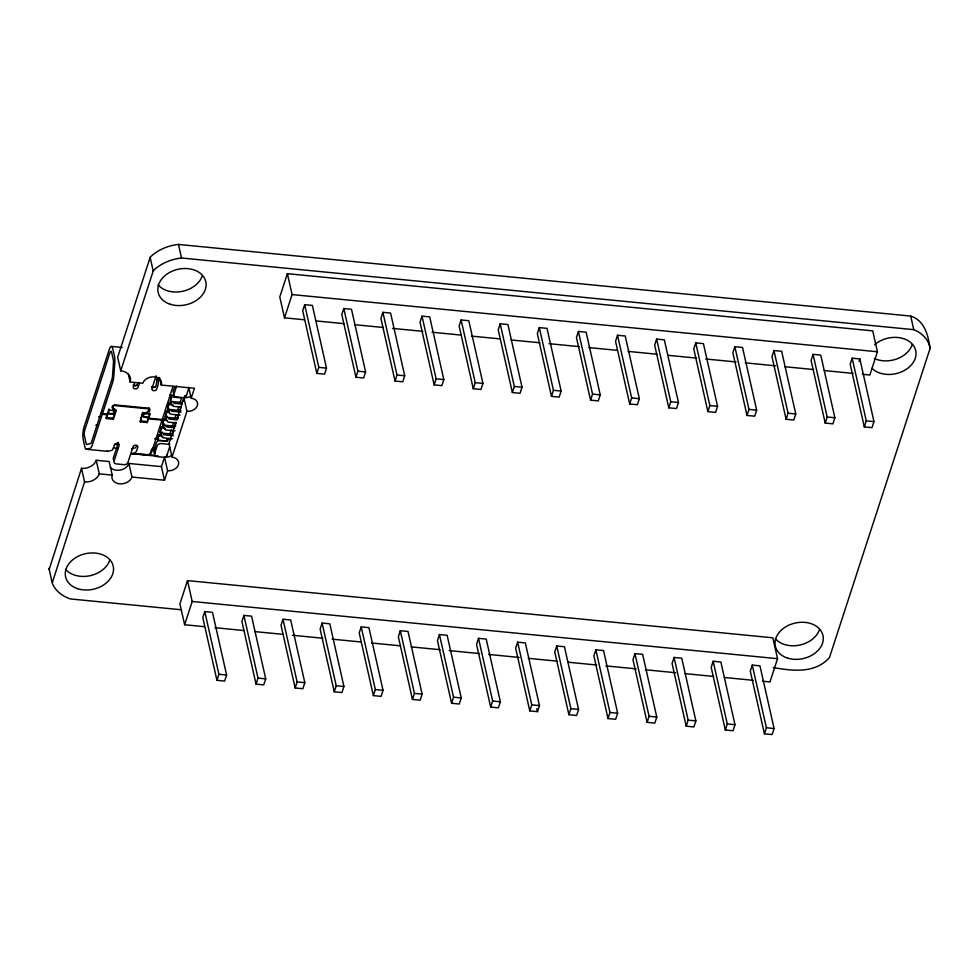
<?xml version="1.0" encoding="UTF-8"?>
<svg xmlns="http://www.w3.org/2000/svg" width="979" height="979" viewBox="0 0 979 979"><rect width="100%" height="100%" fill="white"/><g stroke="black" fill="none" stroke-linecap="round" stroke-linejoin="round"><path stroke-width="1.47" d="M157.521 377.661L156.004 385.971A2.411 1.799 -12.7 0 1 153.103 387.562L152.271 387.39A2.411 1.799 -12.7 0 1 151.708 387.072M158.855 377.307L158.647 380.329A8.835 2.386 -84.4 0 1 157.484 386.729L156.713 389.104A2.411 1.799 -12.7 0 1 154.56 390.682L153.654 390.682A2.411 1.799 -12.7 0 1 151.941 388.639L156.138 375.752M49.158 569.435L81.514 468.329A12.213 9.105 -12.7 0 0 96.211 460.265L109.183 461.525L112.242 475.109A10.279 7.661 -12.7 0 0 119.573 483.822A10.279 7.661 -12.7 0 0 131.945 477.042L164.509 480.224L167.593 470.74L164.533 457.156A8.995 6.706 -12.7 0 0 171.276 455.773M773.226 667.507C792.341 670.994 815.091 673.809 829.47 657.545L930.05 348.524C928.325 335.724 924.714 320.463 910.69 316.07L178.484 244.432A38.597 28.77 -12.7 0 0 151.623 255.788L150.154 257.416L117.664 357.237L120.723 370.821A13.192 9.839 -12.7 0 1 130.134 382.006L142.775 383.242A9.643 7.183 -12.7 0 1 154.376 376.878A9.643 7.183 -12.7 0 1 161.254 385.053L194.429 388.284L191.199 398.233A8.676 6.474 -12.7 0 1 197.379 405.587A8.676 6.474 -12.7 0 1 186.94 411.315L172.01 457.169A8.995 6.706 -12.7 0 1 178.423 464.805A8.995 6.706 -12.7 0 1 167.593 470.74M102.489 413.676L101.779 410.544L111.973 379.216A4.014 1.089 -84.4 0 0 112.499 376.315L113.466 362.695A4.014 1.089 -84.4 0 0 113.331 359.966L111.582 352.159A4.014 1.089 -84.4 0 0 110.003 352.575L84.769 430.099A4.014 1.089 -84.4 0 0 84.378 435.741L86.128 443.536A4.014 1.089 -84.4 0 0 86.837 444.503L90.631 443.499A4.014 1.089 -84.4 0 0 91.5 442.116L101.583 411.156L102.293 414.288L92.21 445.249A8.835 2.386 -84.4 0 1 90.301 448.284L86.495 449.288A8.835 2.386 -84.4 0 1 84.953 447.17L83.191 439.375A8.835 2.386 -84.4 0 1 84.059 426.966L109.293 349.442A8.835 2.386 -84.4 0 1 112.756 348.524L114.519 356.332A8.835 2.386 -84.4 0 1 114.8 362.34L113.833 375.96A8.835 2.386 -84.4 0 1 112.683 382.348L102.489 413.676L107.874 414.203L109.22 410.091L113.637 410.519L113.405 409.479L114.2 411.058A2.252 1.677 -12.7 0 1 111.569 413.542L107.641 413.162L107.874 414.203M181.507 609.782L70.464 598.952A39.038 29.101 -12.7 0 1 52.217 583.019L84.573 481.901L81.514 468.329M120.723 370.821L153.213 270.999L154.682 269.372A38.597 28.77 -12.7 0 1 181.543 258.003L913.75 329.654C921.741 332.738 929.01 339.725 930.05 348.524M106.221 417.519L107.445 413.762L112.291 414.141A3.059 2.288 -12.7 0 0 115.143 411.461L114.335 409.565L114.567 410.617L116.146 410.764L113.38 419.245L106.454 418.571L106.221 417.519L113.148 418.204L113.38 419.245M108.094 411.792L108.987 409.038M106.454 418.571L107.445 413.762M113.148 418.204L115.914 409.724M114.384 444.968L113.613 447.342A8.835 2.386 -84.4 0 1 111.704 450.377L107.898 451.38L86.495 449.288M118.459 442.3L113.331 458.037A3.218 2.399 -12.7 0 0 113.956 460.13M139.483 382.997L138.088 387.292A2.411 1.799 -12.7 0 1 135.922 388.859L135.029 388.859A2.411 1.799 -12.7 0 1 133.315 386.815L134.086 384.441A8.835 2.386 -84.4 0 0 134.6 382.52M140.548 419.416L142.848 412.355L140.327 421.876L147.254 422.549L148.245 417.752L143.913 417.225A3.059 2.288 -12.7 0 1 142.934 414.178L144.892 412.551L145.125 413.591L143.093 413.395M156.542 380.513L157.46 377.674M147.254 422.549L148.245 417.752M172.94 386.264A8.835 2.386 -84.4 0 1 172.426 388.186L162.22 419.514L148.673 418.192L149.775 413.028M148.673 418.192L150.02 414.08L146.055 413.689L145.822 412.648L144.072 413.982A2.252 1.677 -12.7 0 0 144.978 416.809L148.441 417.152M168.412 438.408L167.47 441.296L157.619 440.342L158.769 434.664L160.923 434.872L161.914 431.849M164.472 423.968L163.493 427.003L161.339 426.795L160.042 432.889L173.161 434.174M167.042 416.099L166.051 419.122L163.897 418.914L162.6 425.021L175.73 426.293M169.269 409.234L168.621 411.253L166.467 411.045L165.17 417.14L178.288 418.425M171.839 401.366L171.178 403.385L169.024 403.164L167.727 409.271L180.858 410.556M174.641 386.815L173.246 391.098A3.218 2.399 -12.7 0 0 173.87 393.179M157.619 440.342L158.769 434.664M160.042 432.889L161.339 426.795M162.6 425.021L163.897 418.914M165.17 417.14L166.467 411.045M167.727 409.271L169.024 403.164M170.297 401.39L171.447 395.724L170.297 401.39L182.07 402.54M176.612 386.056L173.944 394.231A3.218 2.399 -12.7 0 0 176.244 396.948L182.4 397.56A4.822 2.937 18 0 0 186.316 394.867M169.82 434.076L171.239 429.732M172.169 426.844L173.589 422.512M174.996 418.168L175.939 415.28M177.346 410.947L178.765 406.603M180.173 402.271L181.58 397.939L171.729 396.972M164.509 480.224L161.449 466.64L164.533 457.156M175.951 422.096L168.951 443.597L172.01 457.169M176.881 419.232L183.881 397.731A8.676 6.474 -12.7 0 0 190.379 396.385M172.5 433.77L173.418 430.944M174.8 426.697L175.718 423.87M177.566 418.217L178.484 415.39M179.867 411.156L180.785 408.329M183.085 401.255L184.921 395.614M166.883 455.48L169.71 446.791M186.304 395.822L188.653 388.59M762.372 681.2L769.971 681.935L777.546 658.683L772.835 637.794L187.478 580.596L179.916 603.847L184.615 624.737L204.378 626.67M862.266 374.284L869.866 375.03L877.441 351.767L872.73 330.878L287.373 273.679L279.798 296.931L284.51 317.832L304.273 319.766M184.615 624.737L192.19 601.485L187.478 580.596M284.51 317.832L292.085 294.569L287.373 273.679M204.782 611.594L202.812 617.639L216.934 680.319L224.632 681.078L226.614 675.02L212.48 612.34L204.782 611.594L218.904 674.274L216.934 680.319M304.677 304.677L302.707 310.735L316.829 373.415L324.526 374.162L326.496 368.104L312.374 305.436L304.677 304.677L318.799 367.358L316.829 373.415M243.893 615.412L241.923 621.469L256.045 684.15L263.743 684.896L265.713 678.839L251.591 616.158L243.893 615.412L258.015 678.092L256.045 684.15M343.788 308.495L341.806 314.553L355.94 377.233L363.637 377.992L365.608 371.934L351.485 309.254L343.788 308.495L357.91 371.176L355.94 377.233M282.992 619.23L281.022 625.287L295.156 687.968L302.854 688.714L304.824 682.669L290.69 619.988L282.992 619.23L297.126 681.91L295.156 687.968M382.887 312.325L380.917 318.371L395.039 381.051L402.736 381.81L404.706 375.752L390.584 313.072L382.887 312.325L397.009 375.006L395.039 381.051M322.103 623.048L320.133 629.105L334.255 691.786L341.952 692.545L343.923 686.487L329.801 623.807L322.103 623.048L336.225 685.728L334.255 691.786M421.998 316.144L420.028 322.201L434.15 384.882L441.847 385.628L443.817 379.571L429.695 316.89L421.998 316.144L436.12 378.824L434.15 384.882M361.214 626.878L359.232 632.936L373.366 695.604L381.064 696.363L383.034 690.305L368.912 627.625L361.214 626.878L375.336 689.559L373.366 695.604M461.097 319.962L459.127 326.019L473.261 388.7L480.958 389.446L482.928 383.401L468.794 320.72L461.097 319.962L475.231 382.642L473.261 388.7M400.313 630.696L398.343 636.754L412.465 699.434L420.162 700.181L422.133 694.123L408.01 631.443L400.313 630.696L414.435 693.377L412.465 699.434M500.208 323.78L498.238 329.837L512.36 392.518L520.057 393.277L522.027 387.219L507.905 324.538L500.208 323.78L514.33 386.46L512.36 392.518M439.424 634.514L437.454 640.572L451.576 703.252L459.273 703.999L461.244 697.954L447.122 635.273L439.424 634.514L453.546 697.195L451.576 703.252M539.307 327.61L537.336 333.668L551.471 396.336L559.168 397.095L561.138 391.037L547.016 328.357L539.307 327.61L553.441 390.291L551.471 396.336M478.523 638.332L476.553 644.39L490.675 707.071L498.384 707.829L500.355 701.772L486.22 639.091L478.523 638.332L492.657 701.013L490.675 707.071M578.418 331.428L576.447 337.486L590.57 400.166L598.267 400.913L600.237 394.855L586.115 332.175L578.418 331.428L592.54 394.109L590.57 400.166M517.634 642.163L515.664 648.22L529.786 710.889L537.483 711.647L539.453 705.59L525.331 642.909L517.634 642.163L531.756 704.843L529.786 710.889M617.529 335.246L615.558 341.304L629.681 403.984L637.378 404.731L639.348 398.686L625.226 336.005L617.529 335.246L631.651 397.927L629.681 403.984M556.733 645.981L554.763 652.038L568.897 714.719L576.594 715.465L578.565 709.408L564.43 646.727L556.733 645.981L570.867 708.661L568.897 714.719M656.628 339.064L654.657 345.122L668.779 407.802L676.477 408.561L678.459 402.504L664.325 339.823L656.628 339.064L670.75 401.745L668.779 407.802M595.844 649.799L593.874 655.857L607.996 718.537L615.693 719.284L617.663 713.238L603.541 650.558L595.844 649.799L609.966 712.479L607.996 718.537M695.739 342.895L693.768 348.952L707.89 411.621L715.588 412.379L717.558 406.322L703.436 343.641L695.739 342.895L709.861 405.575L707.89 411.621M634.955 653.617L632.972 659.675L647.107 722.355L654.804 723.114L656.774 717.056L642.652 654.376L634.955 653.617L649.077 716.298L647.107 722.355M734.837 346.713L732.867 352.77L747.001 415.451L754.699 416.197L756.669 410.14L742.535 347.459L734.837 346.713L748.972 409.393L747.001 415.451M674.054 657.447L672.083 663.505L686.206 726.185L693.903 726.932L695.873 720.874L681.751 658.194L674.054 657.447L688.176 720.128L686.206 726.185M773.948 350.531L771.978 356.589L786.1 419.269L793.798 420.015L795.768 413.97L781.646 351.29L773.948 350.531L788.071 413.211L786.1 419.269M713.165 661.266L711.195 667.323L725.317 730.004L733.014 730.75L734.984 724.693L720.862 662.012L713.165 661.266L727.287 723.946L725.317 730.004M813.059 354.349L811.077 360.407L825.211 423.087L832.909 423.846L834.879 417.788L820.757 355.108L813.059 354.349L827.182 417.03L825.211 423.087M752.264 665.084L750.293 671.141L764.428 733.822L772.125 734.568L774.095 728.523L759.961 665.842L752.264 665.084L766.398 727.764L764.428 733.822M852.158 358.179L850.188 364.237L864.31 426.917L872.008 427.664L873.978 421.606L859.856 358.926L852.158 358.179L866.28 420.86L864.31 426.917M859.072 361.349L859.856 358.926M151.488 449.728L149.811 454.758L131.296 453.669A8.835 2.386 -84.4 0 1 130.831 453.62L157.411 456.214M156.689 380.782L157.668 378.016M157.007 380.464L158.072 377.6M136.301 446.4L135.432 447.795L131.639 448.884M145.125 413.591L148.918 410.605A1.762 1.309 -12.7 0 0 148.355 408.855L114.531 405.551A1.762 1.309 -12.7 0 0 112.903 407.093L114.567 410.617M146.055 413.689L149.102 411.364A2.57 1.921 -12.7 0 0 149.897 409.381A2.57 1.921 -12.7 0 0 148.062 408.133L115.265 404.927A2.57 1.921 -12.7 0 0 112.744 405.759A2.57 1.921 -12.7 0 0 112.255 407.766L113.637 410.519M165.267 440.893L160.36 440.452A3.218 2.399 -12.7 0 0 156.493 442.581L153.825 450.756A3.218 2.399 -12.7 0 0 153.948 452.237M169.93 394.941L174.14 395.332M155.82 438.298L158.622 438.568M292.085 294.569L877.441 351.767M316.437 320.953L343.8 323.621M354.447 324.661L383.34 327.488M392.457 328.381L422.867 331.355M431.996 332.236L460.876 335.063M471.523 336.103L500.404 338.93M511.05 339.97L539.943 342.785M549.06 343.678L579.47 346.652M588.587 347.545L617.48 350.372M628.126 351.412L657.007 354.227M667.654 355.267L696.546 358.094M705.663 358.987L736.073 361.949M745.19 362.842L775.601 365.816M784.73 366.709L813.61 369.536M824.257 370.576L853.137 373.391M111.582 346.419L122.142 347.459M318.799 367.358L326.496 368.104M357.91 371.176L365.608 371.934M397.009 375.006L404.706 375.752M436.12 378.824L443.817 379.571M475.231 382.642L482.928 383.401M514.33 386.46L522.027 387.219M553.441 390.291L561.138 391.037M592.54 394.109L600.237 394.855M631.651 397.927L639.348 398.686M670.75 401.745L678.459 402.504M709.861 405.575L717.558 406.322M748.972 409.393L756.669 410.14M788.071 413.211L795.768 413.97M827.182 417.03L834.879 417.788M866.28 420.86L873.978 421.606M134.037 385.347L136.999 385.64M151.794 387.084L154.755 387.378M182.253 404.094L175.094 403.397A1.603 0.979 18 0 1 173.43 402.479M169.306 404.425L173.087 404.792M181.274 407.129L174.115 406.42A1.603 0.979 18 0 1 172.451 405.502L170.995 403.067M181.127 412.11L172.537 411.266A1.603 0.979 18 0 1 170.872 410.348M166.748 412.294L169.269 412.538M180.136 415.133L171.545 414.301A1.603 0.979 18 0 1 169.881 413.383L167.703 409.724M177.126 419.844L169.967 419.147A1.603 0.979 18 0 1 168.315 418.229M164.178 420.175L166.699 420.419M102.293 414.288L107.678 414.815M148.478 418.804L162.024 420.126L151.953 451.086A8.835 2.386 -84.4 0 1 150.032 454.121L149.089 454.745M176.147 422.867L168.988 422.169A1.603 0.979 18 0 1 167.323 421.251L165.867 418.816M147.021 421.508L140.095 420.835L140.327 421.876M174.568 427.713L167.409 427.015A1.603 0.979 18 0 1 165.745 426.098M161.621 428.043L165.402 428.41M175.008 430.882L166.418 430.05A1.603 0.979 18 0 1 164.766 429.12L163.309 426.697M173.43 435.728L164.839 434.896A1.603 0.979 18 0 1 163.187 433.966M159.051 435.912L162.832 436.291M172.451 438.763L163.86 437.919A1.603 0.979 18 0 1 162.196 437.001L160.74 434.566M167.201 439.081L170.664 439.412M154.56 438.812L157.338 439.081M114.519 444.307L117.358 444.588M152.369 448.712L155.171 448.982M152.075 449.177L154.878 449.459M151.794 449.398L154.596 449.667M113.344 447.941L117.59 448.358M110.284 467.289A10.279 7.661 -12.7 0 0 120.466 470.03A10.279 7.661 -12.7 0 0 128.885 463.459L161.449 466.64M84.573 481.901A12.213 9.105 -12.7 0 0 99.271 473.848L112.242 475.109M192.19 601.485L777.546 658.683M215.025 627.71L243.918 630.537M254.552 631.577L283.445 634.392M292.562 635.285L322.972 638.259M332.101 639.152L360.982 641.979M371.628 643.019L400.521 645.834M411.156 646.874L440.048 649.701M449.165 650.594L479.575 653.568M488.705 654.449L519.103 657.423M528.232 658.316L557.112 661.143M567.759 662.183L596.652 664.998M605.768 665.891L636.179 668.865M645.308 669.758L675.706 672.732M684.835 673.613L713.715 676.44M724.362 677.48L753.255 680.307M218.904 674.274L226.614 675.02M258.015 678.092L265.713 678.839M297.126 681.91L304.824 682.669M336.225 685.728L343.923 686.487M375.336 689.559L383.034 690.305M414.435 693.377L422.133 694.123M453.546 697.195L461.244 697.954M492.657 701.013L500.355 701.772M531.756 704.843L539.453 705.59M570.867 708.661L578.565 709.408M609.966 712.479L617.663 713.238M649.077 716.298L656.774 717.056M688.176 720.128L695.873 720.874M727.287 723.946L734.984 724.693M766.398 727.764L774.095 728.523M152.638 448.027L155.453 448.309M155.416 455.382L131.296 453.669L135.102 452.653A8.835 2.386 -84.4 0 0 137.011 449.63L137.794 447.256A2.411 1.799 -12.7 0 0 136.754 445.372L135.922 445.188A2.411 1.799 -12.7 0 0 133.022 446.779L127.894 462.529A3.218 2.399 -12.7 0 1 124.027 464.658L116.33 463.899A3.218 2.399 -12.7 0 1 114.029 461.182L119.157 445.433A2.411 1.799 -12.7 0 0 118.129 443.548L117.284 443.377M112.634 406.799L113.735 408.977A2.252 1.677 -12.7 0 1 113.503 410.507M114.506 408.732L114.678 409.369A3.059 2.288 -12.7 0 1 114.176 410.776M910.69 316.07L913.75 329.654M536.822 708.735L537.483 711.647M178.484 244.432L181.543 258.003M188.751 387.366L191.199 398.233M183.881 397.731L186.94 411.315M150.154 257.416L153.213 270.999M159.724 378.261L161.254 385.053M167.03 439.363L167.47 441.296M128.298 373.856L130.134 382.006M128.885 463.459L131.945 477.042M114.005 409.638L114.127 410.152A1.603 0.979 18 0 0 114.555 410.801M96.211 460.265L99.271 473.848M48.95 568.358L52.009 581.942M202.31 275.76A24.426 18.209 -12.7 0 1 182.327 291.35A24.426 18.209 -12.7 0 1 158.133 284.865M109.746 560.172A24.426 18.209 -12.7 0 1 89.762 575.774A24.426 18.209 -12.7 0 1 65.556 569.288M819.496 629.521A24.426 18.209 -12.7 0 1 799.513 645.124A24.426 18.209 -12.7 0 1 775.319 638.638M912.232 344.62A24.426 18.209 -12.7 0 1 874.333 358.473M874.614 344.73A24.426 18.209 -12.7 0 1 909.87 341.879A24.426 18.209 -12.7 0 1 906.799 368.948A24.426 18.209 -12.7 0 1 871.946 368.251M137.378 384.147A2.411 1.799 -12.7 0 1 134.478 385.75L133.633 385.567A2.411 1.799 -12.7 0 1 133.083 385.249M97.374 425.216A4.822 2.937 18 0 1 95.844 425.253M100.139 416.736A4.822 2.937 18 0 1 98.598 416.773M166.895 454.525A4.822 2.937 18 0 1 162.979 457.205L156.824 456.606A3.218 2.399 -12.7 0 1 154.535 453.889L157.191 445.714A3.218 2.399 -12.7 0 1 161.058 443.585L167.225 444.185A4.822 2.937 18 0 0 169.795 443.854M114.543 444.98A2.411 1.799 -12.7 0 1 117.443 443.389M155.208 453.265A3.218 2.399 -12.7 0 1 154.462 452.836M158.243 456.226A8.835 2.386 -84.4 0 1 157.717 455.504M107.898 451.38A8.835 2.386 -84.4 0 1 107.005 450.94M148.894 407.729A2.57 1.921 -12.7 0 1 148.392 408.231M170.126 304.236A24.426 18.209 -12.7 0 0 206.128 284.497A24.426 18.209 -12.7 0 0 169.661 272.407A24.426 18.209 -12.7 0 0 170.126 304.236M77.561 588.66A24.426 18.209 -12.7 0 0 113.552 568.909A24.426 18.209 -12.7 0 0 77.096 556.831A24.426 18.209 -12.7 0 0 77.561 588.66M787.312 658.01A24.426 18.209 -12.7 0 0 823.315 638.259A24.426 18.209 -12.7 0 0 786.847 626.181A24.426 18.209 -12.7 0 0 787.312 658.01"/></g></svg>
